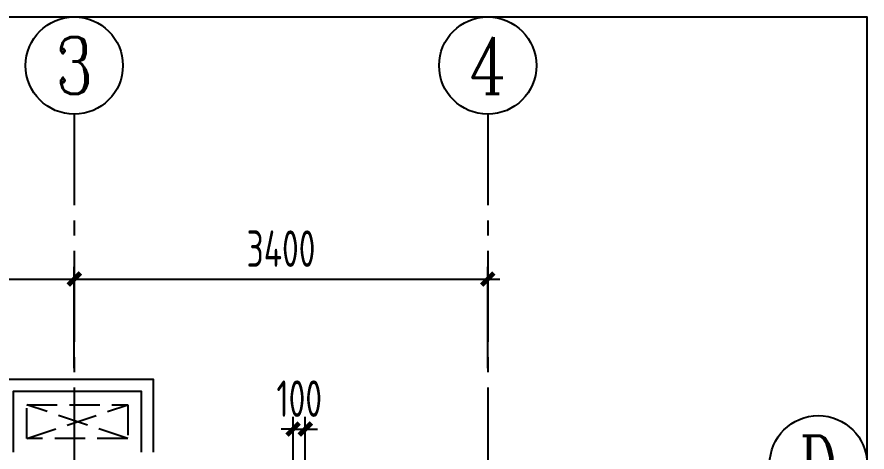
# Model space of a CAD drawing. Header units: millimetres. Extents: x -114775 to 228300, y -175499 to 108657.
# Drawn here: x 29403 to 36392, y -59550 to -55969 of the extents above; entities that cross this region are included whole.
import ezdxf
from ezdxf.enums import TextEntityAlignment as Align

# ---------------------------------------------------------------- set-up
doc = ezdxf.new("R2010")
doc.units = ezdxf.units.MM
doc.header["$LTSCALE"] = 1000
for name, pattern in [('CENTER', [50.8, 31.75, -6.35, 6.35, -6.35]), ('CENTER2', [1.125, 0.75, -0.125, 0.125, -0.125]), ('DASH', [0.35, 0.25, -0.1])]:
    doc.linetypes.add(name, pattern=pattern)
doc.layers.get('0').update_dxf_attribs({"linetype": 'CONTINUOUS'})
doc.layers.get('Defpoints').update_dxf_attribs({"color": 6, "linetype": 'CONTINUOUS'})
for name, color, linetype in [('6#轴网(1-4)20181120$0$11 12 17 18 19 20 21 22-ZW$0$AXIS_轴号_A', 8, 'CONTINUOUS'), ('6#轴网(1-4)20181120$0$11 12 17 18 19 20 21 22-ZW$0$AXIS_轴文_A', 8, 'CONTINUOUS'), ('6#轴网(1-4)20181120$0$AXIS_TEXT', 8, 'CONTINUOUS'), ('A-area', 23, 'CONTINUOUS'), ('A-空调室外机', 5, 'DASH'), ('AXIS', 253, 'CENTER'), ('DIM', 3, 'CONTINUOUS'), ('WALL', 2, 'CONTINUOUS'), ('栏杆', 142, 'CONTINUOUS')]:
    doc.layers.add(name, color=color, linetype=linetype)
doc.styles.add('6#轴网(1-4)20181120$0$11 12 17 18 19 20 21 22-ZW$0$_TCH_AXIS', font='COMPLEX', dxfattribs={"bigfont": 'GBCBIG'})
doc.styles.add('6#轴网(1-4)20181120$0$COMPLEX', font='COMPLEX')
doc.styles.add('ZZ', font='tssdeng.shx', dxfattribs={"width": 0.7, "bigfont": 'tssdchn.shx'})
doc.dimstyles.new('TSSD_100_100', dxfattribs={"dimtxt": 300, "dimasz": 100, "dimexe": 100, "dimexo": 250, "dimgap": 100, "dimtad": 1, "dimdec": 0, "dimzin": 0, "dimdsep": 46, "dimtxsty": 'ZZ', "dimblk": 'ARCHTICK', "dimcen": 0, "dimdle": 100, "dimclrd": 256, "dimclrt": 7, "dimadec": 0, "dimazin": 0, "dimtfac": 1, "dimtdec": 0, "dimtix": 1, "dimtmove": 2, "dimatfit": 3, "dimfxl": 0, "dimtolj": 1, "dimtzin": 0, "dimarcsym": 0})

# ---------------------------------------------------------------- blocks, each defined once
blk = doc.blocks.new('_ArchTick')
at = {"color": 0, "linetype": 'ByBlock', "const_width": 0.4}
blk.add_lwpolyline([(-0.5, -0.5), (0.5, 0.5)], dxfattribs=at)
blk = doc.blocks.new('*D389')
at = {"layer": 'Defpoints', "color": 0}
for p in [(6800, 10424), (3400, 9440.5), (6800, 9440.5)]:
    blk.add_point(p, dxfattribs=at)
at = {"layer": 'DIM', "color": 0, "lineweight": -2}
for p, q in [((3400, 9690.5), (3400, 10524)), ((6800, 9690.5), (6800, 10524))]:
    blk.add_line(p, q, dxfattribs=at)
at = {"layer": 'DIM', "lineweight": -2}
blk.add_line((3300, 10424), (6900, 10424), dxfattribs=at)
at = {"layer": 'DIM', "lineweight": -2, "xscale": 100, "yscale": 100, "zscale": 100, "rotation": 180}
blk.add_blockref('_ArchTick', (3400, 10424), dxfattribs=at)
at = {"layer": 'DIM', "lineweight": -2, "xscale": 100, "yscale": 100, "zscale": 100}
blk.add_blockref('_ArchTick', (6800, 10424), dxfattribs=at)
at = {"layer": 'DIM', "color": 7, "insert": (5100, 10674), "char_height": 300, "attachment_point": 5, "style": 'ZZ'}
blk.add_mtext('\\A1;3400', dxfattribs=at)
blk = doc.blocks.new('6#轴网(1-4)20181120$0$_AXISO')
at = {"color": 8}
blk.add_circle((0, 0), 0.5, dxfattribs=at)
at = {"layer": '6#轴网(1-4)20181120$0$AXIS_TEXT', "color": 8, "style": '6#轴网(1-4)20181120$0$COMPLEX', "width": 1.041667}
blk.add_attdef('A', text='', height=0.56, dxfattribs=at).set_placement((-0.25, -0.28), (0.25, -0.28), align=Align.FIT)
blk = doc.blocks.new('*D396')
at = {"layer": 'Defpoints', "color": 0}
for p in [(3400, 10424), (800, 9440.5), (3400, 9440.5)]:
    blk.add_point(p, dxfattribs=at)
at = {"layer": 'DIM', "color": 0, "lineweight": -2}
for p, q in [((800, 9690.5), (800, 10524)), ((3400, 9690.5), (3400, 10524))]:
    blk.add_line(p, q, dxfattribs=at)
at = {"layer": 'DIM', "lineweight": -2}
blk.add_line((700, 10424), (3500, 10424), dxfattribs=at)
at = {"layer": 'DIM', "lineweight": -2, "xscale": 100, "yscale": 100, "zscale": 100, "rotation": 180}
blk.add_blockref('_ArchTick', (800, 10424), dxfattribs=at)
at = {"layer": 'DIM', "lineweight": -2, "xscale": 100, "yscale": 100, "zscale": 100}
blk.add_blockref('_ArchTick', (3400, 10424), dxfattribs=at)
at = {"layer": 'DIM', "color": 7, "insert": (2100, 10674), "char_height": 300, "attachment_point": 5, "style": 'ZZ'}
blk.add_mtext('\\A1;2600', dxfattribs=at)
blk = doc.blocks.new('ktswaj')
at = {"linetype": 'DASH'}
blk.add_lwpolyline([(15990.1, 179082.6), (15990.1, 178253.3), (16268.4, 178253.3), (16268.4, 179082.6)], close=True, dxfattribs=at)
for points in [[(15990.1, 179082.6), (16268.4, 178253.3)], [(15990.1, 178253.3), (16268.4, 179082.6)]]:
    blk.add_lwpolyline(points, dxfattribs=at)
blk = doc.blocks.new('A3ktsjw')
at = {"layer": '栏杆'}
for points in [[(-26114.3, 169534.8), (-26114.3, 170134.8), (-24864.3, 170134.8), (-24864.3, 169534.8)], [(-26014.3, 169534.8), (-26014.3, 170034.8), (-24964.3, 170034.8), (-24964.3, 169534.8)]]:
    blk.add_lwpolyline(points, dxfattribs=at)
at = {"layer": 'A-空调室外机', "extrusion": (0, 0, -1), "zscale": -1, "rotation": 90}
blk.add_blockref('ktswaj', (204157.2, 153655.5), dxfattribs=at)
blk = doc.blocks.new('B20190310213323')
at = {"layer": 'A-area'}
blk.add_blockref('A3ktsjw', (29014.3, -160534.8), dxfattribs=at)
blk = doc.blocks.new('*D346')
at = {"layer": 'Defpoints', "color": 0}
for p in [(31774, -59360.6), (31674, -59965.3), (31774, -59965.3)]:
    blk.add_point(p, dxfattribs=at)
at = {"layer": 'DIM', "color": 0, "lineweight": -2}
for p, q in [((31674, -59715.3), (31674, -59260.6)), ((31774, -59715.3), (31774, -59260.6))]:
    blk.add_line(p, q, dxfattribs=at)
at = {"layer": 'DIM', "lineweight": -2}
for p, q in [((31674, -59360.6), (31574, -59360.6)), ((31674, -59360.6), (31774, -59360.6)), ((31774, -59360.6), (31874, -59360.6))]:
    blk.add_line(p, q, dxfattribs=at)
at = {"layer": 'DIM', "lineweight": -2, "xscale": 100, "yscale": 100, "zscale": 100}
blk.add_blockref('_ArchTick', (31674, -59360.6), dxfattribs=at)
at = {"layer": 'DIM', "lineweight": -2, "xscale": 100, "yscale": 100, "zscale": 100, "rotation": 180}
blk.add_blockref('_ArchTick', (31774, -59360.6), dxfattribs=at)
at = {"layer": 'DIM', "color": 7, "insert": (31724, -59110.6), "char_height": 300, "attachment_point": 5, "style": 'ZZ'}
blk.add_mtext('\\A1;100', dxfattribs=at)
blk = doc.blocks.new('B20190222125856')
at = {"layer": 'AXIS', "linetype": 'CENTER2'}
for p, q in [((3400, 11781), (3400, -2685.7)), ((6800, 11781), (6800, -2685.7))]:
    blk.add_line(p, q, dxfattribs=at)
at = {"layer": '6#轴网(1-4)20181120$0$11 12 17 18 19 20 21 22-ZW$0$AXIS_轴号_A'}
ref = blk.add_blockref('6#轴网(1-4)20181120$0$_AXISO', (3400, 12181), dxfattribs=dict(at, xscale=800, yscale=800, zscale=800))
ref.add_attrib('A', '3', dxfattribs={"layer": '6#轴网(1-4)20181120$0$11 12 17 18 19 20 21 22-ZW$0$AXIS_轴文_A', "height": 465.9, "style": '6#轴网(1-4)20181120$0$11 12 17 18 19 20 21 22-ZW$0$_TCH_AXIS'}).set_placement((3244.7, 11948), (3555.3, 11948), align=Align.FIT)
ref = blk.add_blockref('6#轴网(1-4)20181120$0$_AXISO', (6800, 12181), dxfattribs=dict(at, xscale=800, yscale=800, zscale=800))
ref.add_attrib('A', '4', dxfattribs={"layer": '6#轴网(1-4)20181120$0$11 12 17 18 19 20 21 22-ZW$0$AXIS_轴文_A', "height": 465.9, "style": '6#轴网(1-4)20181120$0$11 12 17 18 19 20 21 22-ZW$0$_TCH_AXIS', "width": 0.875}).set_placement((6644.7, 11948), (6955.3, 11948), align=Align.FIT)
at = {"layer": '6#轴网(1-4)20181120$0$11 12 17 18 19 20 21 22-ZW$0$AXIS_轴号_A', "color": 6}
ref = blk.add_blockref('6#轴网(1-4)20181120$0$_AXISO', (9518.1, 8900), dxfattribs=dict(at, xscale=800, yscale=800, zscale=800))
ref.add_attrib('A', 'D', dxfattribs={"layer": '6#轴网(1-4)20181120$0$11 12 17 18 19 20 21 22-ZW$0$AXIS_轴文_A', "height": 465.9, "style": '6#轴网(1-4)20181120$0$11 12 17 18 19 20 21 22-ZW$0$_TCH_AXIS', "width": 0.823529}).set_placement((9362.8, 8667), (9673.4, 8667), align=Align.FIT)
at = {"layer": 'DIM'}
for base, p1, p2, picture, middle in [((3400, 10424), (800, 9440.5), (3400, 9440.5), '*D396', (2100, 10674)), ((6800, 10424), (3400, 9440.5), (6800, 9440.5), '*D389', (5100, 10674))]:
    dim = blk.add_linear_dim(base=base, p1=p1, p2=p2, dimstyle='TSSD_100_100', dxfattribs=at)
    dim.commit()
    dim.dimension.update_dxf_attribs({"geometry": picture, "text_midpoint": middle})

msp = doc.modelspace()

# ---------------------------------------------------------------- block references
at = {"layer": 'DIM'}
msp.add_blockref('B20190222125856', (26474, -68549.9), dxfattribs=at)

# ---------------------------------------------------------------- next in the draw order: block references
at = {"layer": 'WALL'}
msp.add_blockref('B20190310213323', (26374, -68549.9), dxfattribs=at)

# ---------------------------------------------------------------- next in the draw order: linework, layer by layer
at = {"layer": 'Defpoints'}
msp.add_lwpolyline([(22839.3, -72035.6), (22839.3, -55968.9), (36392.1, -55968.9), (36392.1, -72035.6)], close=True, dxfattribs=at)

# ---------------------------------------------------------------- next in the draw order: dimensions: what is measured, and where the dimension line sits
at = {"layer": 'DIM'}
dim = msp.add_linear_dim(base=(31774, -59360.6), p1=(31674, -59965.3), p2=(31774, -59965.3), dimstyle='TSSD_100_100', dxfattribs=at)
dim.commit()
dim.dimension.update_dxf_attribs({"geometry": '*D346', "text_midpoint": (31724, -59110.6)})

doc.saveas('drawing.dxf')
